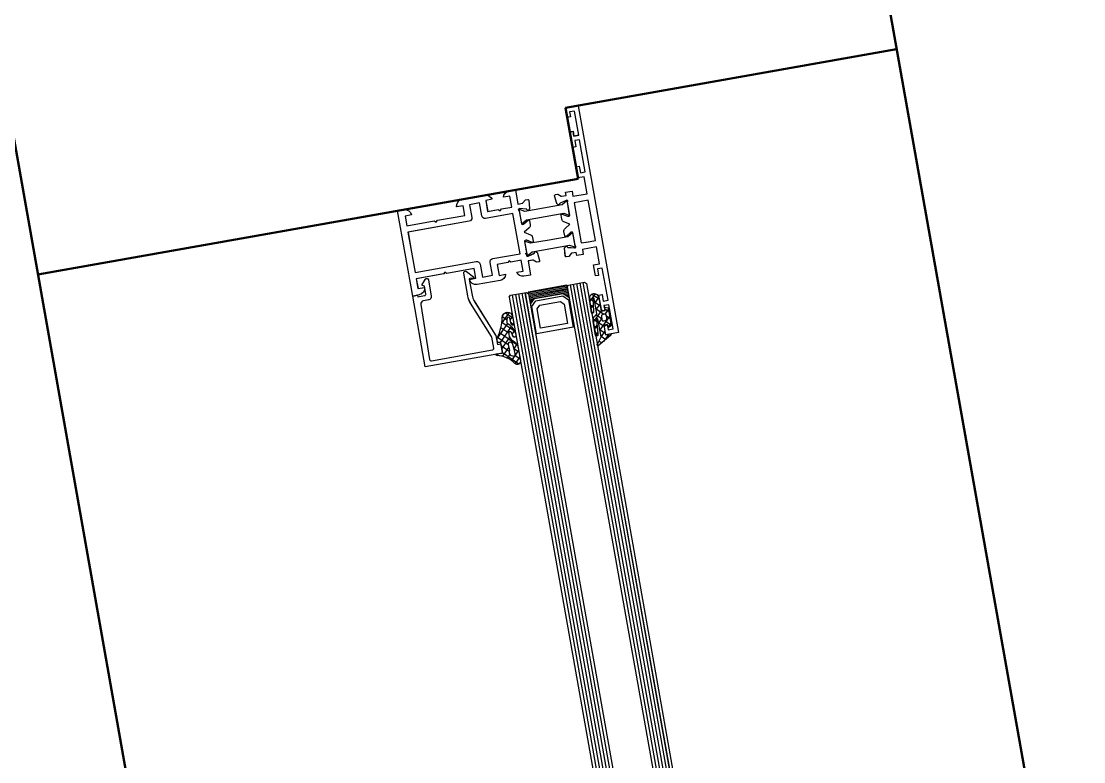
# Model space of a CAD drawing. Header units: millimetres. Extents: x 26282 to 30760, y 1404 to 4574.
# Drawn here: x 30290.2 to 30322.7, y 3873.24 to 3895.9 of the extents above; entities that cross this region are included whole.
import ezdxf

# ---------------------------------------------------------------- set-up
doc = ezdxf.new("R2010")
doc.units = ezdxf.units.MM
doc.header["$LTSCALE"] = 0.25
doc.layers.add('AB-DUV', color=4, linetype='Continuous', lineweight=50)

# ---------------------------------------------------------------- blocks, each defined once
blk = doc.blocks.new('CHD60E27', base_point=(-138.6, 7.85))
at = {"color": 1, "linetype": 'Continuous'}
for p, q in [((-80.6, 56.35), (-78.6, 56.35)), ((-115.729976, 50.516652), (-114.729976, 49.516652)), ((-115.729976, 50.516652), (-114.729976, 49.516652)), ((-78.6, 29.85), (-80.6, 29.85)), ((-137.2, 16.75), (-135.7, 16.75)), ((-135.7, 16.75), (-135.7, 15.25))]:
    blk.add_line(p, q, dxfattribs=at)
at = {"color": 40, "linetype": 'Continuous'}
for points in [[(-138.6, 7.85), (-138.6, 78.35), (-134.7, 78.35), (-134.7, 75.95, -0.414213), (-135.199999, 75.45), (-135.7, 75.45), (-135.7, 76.95), (-137.2, 76.95), (-137.2, 69.45), (-135.7, 69.45), (-135.7, 70.95), (-135.2, 70.95, -0.414213), (-134.699999, 70.45), (-134.7, 66.05), (-135.7, 66.05), (-135.7, 68.05), (-137.2, 68.05), (-137.2, 58.05), (-135.7, 58.05), (-135.7, 60.05), (-134.7, 60.05), (-134.7, 56.65), (-136.6, 56.65), (-136.6, 51.35), (-134.4, 51.35), (-132.2, 51.35), (-132.2, 52.95), (-130.2, 52.95), (-130.2, 51.95), (-128.790992, 51.95, 0.176327), (-128.630295, 52.008489), (-127.7, 52.789099), (-127, 52.789099, -0.43976), (-126.701142, 52.462953), (-126.911671, 50.056591, -0.176327), (-126.983943, 49.901604), (-127.323223, 49.562323, -0.577351), (-127.741481, 49.674394), (-127.772347, 49.789587, 0.267949), (-127.949124, 49.966363), (-129.9, 50.489099), (-130.1, 50.489099, 0.842899), (-130.2, 49.906257), (-130.2, 45.839099, 0.414213), (-129.949998, 45.589099), (-129.628806, 45.589099, 0.137838), (-129.498553, 45.625711), (-127.980252, 46.552487, -0.585341), (-127.6, 46.339099), (-127.6, 45.002615, -0.261351), (-128.07899, 44.149065), (-129.797634, 43.1), (-128.07899, 42.050935, -0.261351), (-127.6, 41.197385), (-127.6, 39.8609, -0.585341), (-127.980252, 39.647512), (-129.498554, 40.574288, 0.137838), (-129.628807, 40.6109), (-129.95, 40.6109, 0.414213), (-130.199999, 40.360899), (-130.2, 36.293743, 0.842899), (-130.1, 35.710901), (-129.9, 35.7109), (-127.949123, 36.233636, 0.267949), (-127.772347, 36.410413), (-127.741481, 36.525605, -0.577351), (-127.323223, 36.637676), (-126.983943, 36.298396, -0.176327), (-126.911671, 36.143409), (-126.701141, 33.737047, -0.43976), (-127, 33.4109), (-127.7, 33.4109), (-128.630295, 34.191511, 0.176327), (-128.790992, 34.25), (-130.2, 34.25), (-130.2, 33.25), (-132.2, 33.25), (-132.2, 34.85), (-136.6, 34.85), (-136.6, 29.55), (-134.7, 29.55), (-134.7, 26.15), (-135.7, 26.15), (-135.7, 28.15), (-137.2, 28.15), (-137.2, 18.15), (-135.7, 18.15), (-135.7, 20.15), (-134.7, 20.15), (-134.7, 15.75, -0.414213), (-135.199999, 15.25), (-135.7, 15.25), (-135.7, 16.75), (-137.2, 16.75), (-137.2, 9.25), (-135.7, 9.25), (-135.7, 10.75), (-135.2, 10.75, -0.414213), (-134.699999, 10.25), (-134.7, 7.85), (-138.6, 7.85)], [(-78.6, 56.35), (-78.6, 29.85), (-79.6, 29.85), (-80.6, 29.85, -0.414213), (-82.599999, 31.85), (-80.6, 31.85), (-80.6, 34.85), (-89.1, 34.85), (-89.6, 35.35), (-90.1, 34.85), (-98.6, 34.85), (-98.6, 31.85), (-96.6, 31.85, -0.414213), (-98.599999, 29.85), (-105.740408, 29.85, -0.356298), (-107.699999, 31.450001), (-105.7, 31.45), (-105.7, 34.85), (-109, 34.85), (-109.5, 35.35), (-110, 34.85), (-113.2, 34.85), (-113.2, 31.45), (-111.2, 31.45, -0.356298), (-113.159592, 29.85), (-115.2, 29.85), (-115.2, 34.25), (-116.609007, 34.25, 0.176327), (-116.769704, 34.191511), (-117.7, 33.4109), (-118.4, 33.4109, -0.43976), (-118.698859, 33.737047), (-118.488329, 36.143409, -0.176327), (-118.416057, 36.298397), (-118.076776, 36.637677, -0.577351), (-117.658519, 36.525604), (-117.627652, 36.410413, 0.267949), (-117.450876, 36.233636), (-115.5, 35.7109), (-115.3, 35.7109, 0.842899), (-115.2, 36.293744), (-115.2, 40.3609, 0.414213), (-115.45, 40.6109), (-115.771193, 40.6109, 0.137838), (-115.901446, 40.574288), (-117.419747, 39.647512, -0.585341), (-117.799999, 39.8609), (-117.8, 41.197384, -0.261351), (-117.32101, 42.050935), (-115.602366, 43.1), (-117.321009, 44.149064, -0.261351), (-117.8, 45.002615), (-117.8, 46.339099, -0.585341), (-117.419747, 46.552488), (-115.901445, 45.625712, 0.137838), (-115.771193, 45.5891), (-115.45, 45.589099, 0.414213), (-115.199999, 45.8391), (-115.2, 49.906257, 0.842899), (-115.3, 50.489099), (-115.5, 50.489099), (-117.450876, 49.966364, 0.267949), (-117.627653, 49.789587), (-117.658518, 49.674395, -0.577351), (-118.076776, 49.562322), (-118.416057, 49.901603, -0.176327), (-118.488329, 50.056591), (-118.698858, 52.462953, -0.43976), (-118.4, 52.789099), (-117.7, 52.789099), (-116.769704, 52.008489, 0.176327), (-116.609007, 51.95), (-115.2, 51.95), (-115.2, 56.35), (-113.159591, 56.35, -0.356297), (-111.199999, 54.75), (-113.2, 54.75), (-113.2, 51.35), (-110, 51.35), (-109.5, 50.85), (-109, 51.35), (-105.7, 51.35), (-105.7, 54.75), (-107.7, 54.75, -0.356297), (-105.740408, 56.35), (-98.6, 56.35, -0.414213), (-96.599999, 54.350001), (-98.6, 54.35), (-98.6, 51.35), (-90.1, 51.35), (-89.6, 50.85), (-89.1, 51.35), (-80.6, 51.35), (-80.6, 54.35), (-82.6, 54.35, -0.414213), (-80.6, 56.35), (-78.6, 56.35)], [(-80.6, 43.1), (-80.6, 49.35), (-99.6, 49.35, -0.414213), (-100.6, 50.35), (-100.6, 54.35), (-103.7, 54.35), (-103.7, 50.35, -0.414213), (-104.699999, 49.350001), (-113.2, 49.35), (-113.2, 36.85), (-104.7, 36.85, -0.414213), (-103.699999, 35.850001), (-103.7, 31.85), (-100.6, 31.85), (-100.6, 35.85, -0.414213), (-99.6, 36.85), (-80.6, 36.85), (-80.6, 43.1)]]:
    blk.add_lwpolyline(points, format="xyb", close=True, dxfattribs=at)
blk.add_lwpolyline([(-134.4, 49.35), (-136.6, 49.35), (-136.6, 36.85), (-132.2, 36.85), (-132.2, 49.35), (-134.4, 49.35)], close=True, dxfattribs=at)
at = {"color": 4, "linetype": 'Continuous'}
for points in [[(-130.210348, 45.762166), (-128.497348, 46.762166), (-122.710348, 46.762166), (-116.923348, 46.762166), (-115.210348, 45.762166), (-115.210348, 50.362166), (-116.910348, 49.362166), (-122.710348, 49.362166), (-128.510348, 49.362166), (-130.210348, 50.362166), (-130.210348, 45.762166)], [(-128.497348, 39.437833), (-130.210348, 40.437833), (-130.210348, 35.837833), (-128.510348, 36.837833), (-122.710348, 36.837833), (-116.910348, 36.837833), (-115.210348, 35.837833), (-115.210348, 40.437833), (-116.923348, 39.437833), (-122.710348, 39.437833), (-128.497348, 39.437833)]]:
    blk.add_lwpolyline(points, close=True, dxfattribs=at)
blk = doc.blocks.new('CHD10-3111', base_point=(3855.389827, -8975.811796))
at = {"color": 40, "linetype": 'Continuous'}
blk.add_lwpolyline([(3855.389827, -8949.111796), (3879.389827, -8949.111796), (3879.389827, -8971.111796), (3877.889827, -8971.111796), (3877.889827, -8970.611796), (3875.789827, -8970.611796, 0.414276), (3875.289827, -8971.111902), (3875.289827, -8973.411796), (3875.891113, -8973.764938, -0.44986), (3875.948899, -8974.058621), (3874.687602, -8975.51474, -0.717959), (3873.789827, -8975.211796), (3873.789827, -8970.111796, -0.414242), (3874.789923, -8969.111796), (3876.40713, -8969.111796, 0.409111), (3877.406977, -8968.129248), (3877.703866, -8951.120522, 0.419335), (3877.203942, -8950.611796), (3858.289827, -8950.611796, 0.414214), (3857.789827, -8951.111796), (3857.789827, -8954.510299, 0.096347), (3857.826278, -8954.697709), (3862.331086, -8965.847499, -0.096289), (3862.789827, -8968.20752), (3862.789827, -8975.311796, -0.679855), (3861.925103, -8975.653814), (3860.044019, -8973.648631, -0.65679), (3860.189935, -8973.311796), (3861.289827, -8973.311796, 0.414214), (3861.489827, -8973.111796), (3861.489827, -8968.20752, 0.096295), (3861.125704, -8966.334383), (3856.526235, -8954.950297, -0.096289), (3856.489827, -8954.762994), (3856.489827, -8952.011796), (3855.389827, -8952.011796), (3855.389827, -8949.111796)], format="xyb", close=True, dxfattribs=at)
blk = doc.blocks.new('CHDMN-201', base_point=(29.944199, -19.992072))
at = {"color": 1, "linetype": 'Continuous'}
for p, q in [((24.944196, -17.917709), (26.712382, -16.149524)), ((25.670623, -15.827906), (29.959082, -20.116364)), ((24.944196, -17.222799), (26.363237, -18.64184)), ((24.944197, -19.344121), (26.23548, -20.635403)), ((24.944198, -20.039028), (27.683935, -17.299291)), ((27.730494, -21.495372), (30.203718, -19.022148)), ((27.817864, -19.286682), (28.843558, -18.260988)), ((31.416762, -19.452725), (31.950423, -19.986385)), ((25.079548, -21.600792), (25.475995, -21.997239)), ((25.189997, -21.91455), (25.940862, -21.163684)), ((25.475995, -21.997239), (29.768513, -26.289757)), ((25.940862, -21.163684), (26.275067, -20.829479)), ((26.075074, -23.150793), (26.624114, -22.601753)), ((26.23548, -20.635403), (26.260255, -20.660179)), ((26.954462, -24.392725), (29.944199, -21.402988)), ((27.79138, -22.191304), (30.58826, -24.988183)), ((27.826231, -20.104834), (29.944199, -22.222802)), ((31.257696, -20.089491), (31.80016, -19.547027)), ((25.178841, -25.942725), (28.496854, -29.260739)), ((25.232281, -26.114906), (26.046166, -25.301021)), ((25.477814, -24.120378), (25.941592, -24.584156)), ((25.916779, -27.551729), (30.108752, -23.359755)), ((26.882093, -28.707735), (30.556963, -25.032865)), ((26.991686, -25.63425), (29.066899, -27.709463)), ((24.944199, -28.524309), (25.530435, -27.938072)), ((25.094432, -27.979636), (25.776541, -28.661746)), ((25.810575, -31.900573), (28.517647, -29.193501)), ((24.944199, -29.950724), (27.004506, -32.011031)), ((24.952122, -30.637706), (25.869183, -29.720645)), ((26.861353, -29.746558), (28.07121, -30.956415))]:
    blk.add_line(p, q, dxfattribs=at)
for points in [[(26.390301, -23.393758, -0.11997), (25.342637, -22.236365, -0.11997), (24.944199, -20.726926), (24.944195, -16.789779, -0.730107), (26.758647, -16.209518, 0.185935), (31.810746, -19.549362, -0.858634), (31.670288, -20.125588), (30.144199, -19.992072, 0.414214), (29.944199, -20.192072), (29.944199, -23.09206, 0.414226), (30.244199, -23.392072), (30.544174, -23.392072, -0.414238), (30.844199, -23.692072), (30.844199, -24.310458, -0.167691), (30.631375, -24.927186, 0.106409), (28.114271, -30.786691, -0.907546), (24.944199, -30.478675), (24.944199, -28.292072, -1), (25.744199, -28.292072), (25.908447, -30.169443, 0.790151), (26.678457, -30.282816, 0.061795), (27.025941, -28.955975, 0.24686), (26.961879, -28.781202, -0.192553), (24.944199, -24.656358, -1), (25.941426, -24.581945, 0.061004), (26.187228, -25.817745, 0.744986), (26.953471, -25.796309, 0.211789), (26.613432, -23.622255, 0.100818), (26.390301, -23.393758)], [(26.255022, -20.600362), (26.380094, -22.029945, 0.17342), (26.661249, -22.641873, 0.008526), (26.786952, -22.766133, 0.691738), (27.799141, -22.280005), (27.680588, -20.924941, -0.129672), (27.819183, -20.120619, 0.375997), (27.441422, -18.85823), (27.046771, -18.610379, 0.619603), (26.12995, -19.17078), (26.255022, -20.600362)]]:
    blk.add_lwpolyline(points, format="xyb", close=True, dxfattribs=at)
blk = doc.blocks.new('*U93')
at = {"color": 4, "linetype": 'Continuous'}
for p, q in [((967.994385, 76), (967.994385, 75.99)), ((968.394385, 76), (968.394385, 75.6)), ((968.794385, 76), (968.794385, 75.2)), ((969.194385, 76), (969.194385, 74.8)), ((969.594385, 76), (969.594385, 64)), ((969.994385, 76), (969.994385, 64)), ((970.394385, 76), (970.394385, 64)), ((970.794385, 76), (970.794385, 64)), ((971.194385, 76), (971.194385, 64)), ((971.594385, 76), (971.594385, 64)), ((969.194385, 65.2), (969.194385, 64)), ((967.994385, 64.01), (967.994385, 64)), ((968.394385, 64.4), (968.394385, 64)), ((968.794385, 64.8), (968.794385, 64))]:
    blk.add_line(p, q, dxfattribs=at)
blk = doc.blocks.new('CHD40D02')
at = {"color": 1, "linetype": 'Continuous'}
for p, q in [((-1.122662, 0.665503), (-0.457159, 0)), ((-1.012226, 0), (0.801576, 1.813802)), ((0, -1.109094), (1.4, 0.290906)), ((0.205857, 1.458304), (1.4, 0.264161)), ((1.534377, 2.251105), (2.247288, 1.538194)), ((-2.117144, -5.347558), (1.4, -1.830414)), ((-2.117144, -3.226238), (-1.117144, -2.226238)), ((-2.117144, -2.582656), (-0.421916, -4.277884)), ((0, -0.457159), (1.4, -1.857159)), ((0, -2.578479), (1.4, -3.978479)), ((2.000247, -3.351488), (2.91136, -2.440375)), ((2.050967, -2.508126), (2.906913, -3.364072)), ((2.135987, -1.094428), (2.921622, -0.308793)), ((2.222769, -0.558608), (2.917076, -1.252915)), ((-2.117144, -4.703976), (-1.237492, -5.583628)), ((-2.117144, -7.468879), (-0.899257, -6.250992)), ((-0.543237, -6.277883), (1.4, -8.22112)), ((0, -7.473055), (2.106571, -5.366485)), ((0.262508, -5.089227), (1.4, -3.951735)), ((0.262508, -4.962308), (1.066416, -5.766216)), ((1.066416, -5.766216), (1.7501, -6.4499)), ((1.930627, -4.509107), (2.59883, -5.177309)), ((2.106571, -5.366485), (2.901098, -4.571957)), ((2.59883, -5.177309), (2.73038, -5.30886)), ((-2.117144, -6.825296), (-1.117144, -7.825296)), ((0, -9.594375), (1.4, -8.194375)), ((0, -8.942441), (1.4, -10.34244)), ((2.065011, -9.650685), (2.925923, -8.789773)), ((2.137826, -8.958946), (2.903131, -9.724251)), ((2.53001, -7.22981), (2.953639, -7.653438)), ((0.000001, -11.063761), (1.86654, -12.930301)), ((0.005596, -11.710099), (1.4, -10.315696)), ((0.929001, -12.908016), (2.87289, -10.964126)), ((1.935795, -10.878236), (2.844412, -11.786853))]:
    blk.add_line(p, q, dxfattribs=at)
at = {"color": 7, "linetype": 'Continuous'}
blk.add_line((2.921685, -0.29561), (2.817805, -0.199647), dxfattribs=at)
at = {"color": 1, "linetype": 'Continuous'}
for points in [[(2.921685, -0.29561), (2.9, -4.8), (2.8, -5.1), (2.7, -5.4), (2.6, -5.7), (2.4, -6), (2.3, -6.2), (2, -6.3), (1.8, -6.4), (1.6, -6.6), (1.5, -6.7), (1.4, -6.9), (1.4, -11.5), (1.4, -11.7), (1.6, -11.8), (1.65982, -11.8), (1.85982, -11.6), (2.25982, -7.8), (2.35982, -7.4), (2.55982, -7.2), (2.85982, -7.2), (2.95982, -7.4), (2.85982, -11.5, -1.047986), (0.000001, -11.499982), (0, -7.412301), (-1.117144, -7.412301), (-1.117144, -8.412301), (-2.117144, -7.977518), (-2.117144, -2.406848), (-1.117144, -2.015544), (-1.117144, -3.015544), (0, -3.015544), (0, 0), (-1.5, 0), (-1.6, 0.1), (-1.6, 0.3), (-1.4, 0.5), (2.700478, 2.946982), (2.800478, 2.946982), (2.900478, 2.746982), (2.900478, 2.446982), (2.700478, 2.146982), (1.4, 0.4), (1.4, -5.2), (1.5, -5.3), (1.7, -5.2), (1.907825, -4.888262), (2.146067, -0.926812), (2.230152, -0.523166), (2.318197, -0.219443), (2.614003, -0.107644), (2.817805, -0.199647), (2.921685, -0.29561)], [(0.116062, -6.131436, 0.198912), (0.262508, -5.777883), (0.262508, -4.777884, 0.414213), (-0.237492, -4.277884), (-0.737492, -4.277884, 0.414213), (-1.237492, -4.777883), (-1.237492, -5.777884, 0.414213), (-0.737492, -6.277883), (-0.237491, -6.277883, 0.198912), (0.116062, -6.131436)]]:
    blk.add_lwpolyline(points, format="xyb", close=True, dxfattribs=at)
blk = doc.blocks.new('A$C1CD448AB')
at = {"color": 4, "linetype": 'Continuous'}
for p, q in [((804.85, 82.92), (495.6, 82.92)), ((804.85, 81.92), (495.6, 81.92)), ((836.35, 82.92), (804.85, 82.92)), ((836.85, 81.92), (804.85, 81.92)), ((836.35, 82.92), (836.85, 82.42)), ((836.85, 82.42), (836.85, 77.42)), ((804.85, 80.92), (495.6, 80.92)), ((804.85, 79.92), (495.6, 79.92)), ((804.85, 78.92), (495.6, 78.92)), ((836.85, 80.92), (804.85, 80.92)), ((836.85, 79.92), (804.85, 79.92)), ((836.85, 78.92), (804.85, 78.92)), ((804.85, 77.92), (495.6, 77.92)), ((804.85, 76.92), (495.6, 76.92)), ((836.85, 77.92), (804.85, 77.92)), ((836.35, 76.92), (804.85, 76.92)), ((823.85, 65.22), (823.85, 76.62)), ((823.85, 76.62), (832.35, 76.62)), ((825.35, 66.72), (825.35, 75.12)), ((825.35, 75.12), (831.35, 75.12)), ((831.35, 75.12), (832.35, 74.12)), ((832.35, 76.62), (833.85, 75.12)), ((833.85, 75.12), (833.85, 66.72)), ((836.85, 77.42), (836.35, 76.92)), ((832.35, 74.12), (832.35, 67.72)), ((832.35, 65.22), (823.85, 65.22)), ((831.35, 66.72), (825.35, 66.72)), ((832.35, 67.72), (831.35, 66.72)), ((833.85, 66.72), (832.35, 65.22)), ((804.85, 64.92), (495.6, 64.92)), ((804.85, 63.92), (495.6, 63.92)), ((804.85, 62.92), (495.6, 62.92)), ((804.85, 61.92), (495.6, 61.92)), ((836.35, 64.92), (804.85, 64.92)), ((836.85, 63.92), (804.85, 63.92)), ((836.85, 62.92), (804.85, 62.92)), ((836.85, 61.92), (804.85, 61.92)), ((836.35, 64.92), (836.85, 64.42)), ((836.85, 64.42), (836.85, 59.42)), ((804.85, 60.92), (495.6, 60.92)), ((804.85, 59.92), (495.6, 59.92)), ((804.85, 58.92), (495.6, 58.92)), ((836.85, 60.92), (804.85, 60.92)), ((836.85, 59.92), (804.85, 59.92)), ((836.35, 58.92), (804.85, 58.92)), ((836.85, 59.42), (836.35, 58.92))]:
    blk.add_line(p, q, dxfattribs=at)
blk.add_lwpolyline([(836.85, 76.92), (833.1, 76.92), (834.6, 75.42), (834.6, 66.42), (833.1, 64.92), (836.85, 64.92), (836.85, 76.92)], close=True, dxfattribs=at)
at = {"color": 7, "yscale": -1, "rotation": 270}
for name, p, xscale in [('CHD60E27', (890.35, 51.92), -1), ('CHD10-3111', (846.55, 87.92), -1), ('CHDMN-201', (819.85, 87.92), -1), ('CHD40D02', (819.85, 55.92), -1.034312)]:
    blk.add_blockref(name, p, dxfattribs=dict(at, xscale=xscale))
at = {"color": 4}
blk.add_blockref('*U93', (-134.89, 0.92), dxfattribs=at)
blk = doc.blocks.new('A$C187D15ED')
at = {"layer": 'AB-DUV'}
for p, q in [((10779.534, 3504.241), (10728.64, 3790.916)), ((10751.502, 3507.266), (10701.867, 3786.846)), ((10736.428, 3688.217), (10746.553, 3690.014)), ((10736.813, 3686.051), (10736.428, 3688.217)), ((10720.283, 3683.116), (10736.813, 3686.051))]:
    blk.add_line(p, q, dxfattribs=at)
at = {"layer": 'Defpoints', "ltscale": 0.2, "xscale": 0.1000000000000001, "yscale": 0.1000000000000001, "zscale": 0.1000000000000001, "rotation": 100.0669337325965}
blk.add_blockref('A$C1CD448AB', (10757.488, 3601.528), dxfattribs=at)

msp = doc.modelspace()

# ---------------------------------------------------------------- block references
at = {"layer": 'AB-DUV', "ltscale": 100}
msp.add_blockref('A$C187D15ED', (19570.424, 205.028, 5.126), dxfattribs=at)

# ---------------------------------------------------------------- next in the draw order: linework, layer by layer
at = {"layer": 'Defpoints', "color": 1, "linetype": 'Continuous'}
for p, q in [((30307.106, 3892.386, 5.126), (30307.08, 3892.533, 5.126)), ((30307.254, 3892.412, 5.126), (30307.106, 3892.386, 5.126)), ((30301.713, 3890.098, 5.126), (30301.91, 3890.133, 5.126)), ((30305.73, 3888.712, 5.126), (30305.614, 3888.793, 5.126)), ((30305.73, 3888.712, 5.126), (30305.614, 3888.793, 5.126)), ((30302.373, 3887.524, 5.126), (30302.176, 3887.489, 5.126)), ((30307.687, 3887.337, 5.126), (30307.579, 3887.41, 5.126)), ((30307.644, 3886.976, 5.126), (30307.582, 3887.382, 5.126)), ((30307.754, 3887.556, 5.126), (30307.59, 3887.329, 5.126)), ((30307.881, 3887.391, 5.126), (30307.659, 3887.541, 5.126)), ((30307.699, 3887.433, 5.126), (30307.683, 3887.41, 5.126)), ((30307.683, 3887.41, 5.126), (30307.708, 3887.029, 5.126)), ((30307.705, 3887.434, 5.126), (30307.699, 3887.433, 5.126)), ((30307.728, 3887.428, 5.126), (30307.705, 3887.434, 5.126)), ((30307.731, 3887.408, 5.126), (30307.728, 3887.428, 5.126)), ((30307.812, 3886.955, 5.126), (30307.731, 3887.408, 5.126)), ((30307.869, 3887.454, 5.126), (30307.752, 3887.292, 5.126)), ((30307.874, 3887.434, 5.126), (30307.945, 3887.031, 5.126)), ((30305.123, 3886.987, 5.126), (30304.904, 3886.673, 5.126)), ((30305.242, 3886.81, 5.126), (30305.003, 3886.977, 5.126)), ((30307.7, 3887.145, 5.126), (30307.609, 3887.206, 5.126)), ((30307.696, 3887.214, 5.126), (30307.623, 3887.114, 5.126)), ((30307.691, 3886.967, 5.126), (30307.64, 3887.002, 5.126)), ((30307.658, 3886.959, 5.126), (30307.644, 3886.976, 5.126)), ((30307.705, 3886.987, 5.126), (30307.688, 3886.964, 5.126)), ((30307.708, 3887.029, 5.126), (30307.705, 3886.987, 5.126)), ((30307.918, 3887.182, 5.126), (30307.751, 3887.294, 5.126)), ((30307.944, 3887.037, 5.126), (30307.766, 3886.792, 5.126)), ((30308.02, 3886.929, 5.126), (30307.788, 3887.086, 5.126)), ((30307.907, 3887.246, 5.126), (30307.789, 3887.083, 5.126)), ((30307.945, 3887.031, 5.126), (30308.059, 3887.051, 5.126)), ((30308.059, 3887.051, 5.126), (30308.041, 3887.15, 5.126)), ((30308.041, 3887.15, 5.126), (30308.151, 3887.125, 5.126)), ((30308.171, 3887.012, 5.126), (30308.052, 3887.092, 5.126)), ((30308.16, 3887.075, 5.126), (30308.057, 3886.933, 5.126)), ((30308.151, 3887.125, 5.126), (30308.248, 3886.577, 5.126)), ((30305.073, 3886.654, 5.126), (30304.776, 3886.228, 5.126)), ((30305.289, 3886.411, 5.126), (30304.904, 3886.68, 5.126)), ((30305.057, 3886.756, 5.126), (30304.917, 3886.854, 5.126)), ((30305.229, 3886.877, 5.126), (30305.155, 3886.771, 5.126)), ((30305.262, 3886.613, 5.126), (30305.183, 3886.668, 5.126)), ((30305.267, 3886.67, 5.126), (30305.22, 3886.602, 5.126)), ((30307.688, 3886.964, 5.126), (30307.658, 3886.959, 5.126)), ((30307.695, 3886.722, 5.126), (30307.7, 3886.753, 5.126)), ((30307.772, 3886.278, 5.126), (30307.695, 3886.722, 5.126)), ((30307.766, 3886.792, 5.126), (30307.699, 3886.699, 5.126)), ((30307.7, 3886.753, 5.126), (30307.705, 3886.784, 5.126)), ((30307.72, 3886.764, 5.126), (30307.704, 3886.775, 5.126)), ((30307.705, 3886.784, 5.126), (30307.71, 3886.816, 5.126)), ((30307.71, 3886.816, 5.126), (30307.725, 3886.849, 5.126)), ((30307.799, 3886.71, 5.126), (30307.72, 3886.764, 5.126)), ((30307.725, 3886.849, 5.126), (30307.732, 3886.87, 5.126)), ((30307.732, 3886.87, 5.126), (30307.761, 3886.886, 5.126)), ((30307.761, 3886.886, 5.126), (30307.78, 3886.899, 5.126)), ((30307.78, 3886.899, 5.126), (30307.796, 3886.922, 5.126)), ((30307.865, 3886.85, 5.126), (30307.784, 3886.905, 5.126)), ((30307.811, 3886.783, 5.126), (30307.795, 3886.748, 5.126)), ((30307.795, 3886.748, 5.126), (30307.84, 3886.354, 5.126)), ((30307.796, 3886.922, 5.126), (30307.805, 3886.934, 5.126)), ((30307.805, 3886.934, 5.126), (30307.812, 3886.955, 5.126)), ((30307.829, 3886.796, 5.126), (30307.811, 3886.783, 5.126)), ((30307.841, 3886.788, 5.126), (30307.829, 3886.796, 5.126)), ((30307.939, 3886.237, 5.126), (30307.841, 3886.788, 5.126)), ((30307.959, 3886.798, 5.126), (30307.863, 3886.665, 5.126)), ((30308.03, 3886.555, 5.126), (30307.863, 3886.668, 5.126)), ((30307.961, 3886.785, 5.126), (30307.865, 3886.85, 5.126)), ((30308.197, 3886.866, 5.126), (30307.9, 3886.456, 5.126)), ((30307.947, 3886.866, 5.126), (30307.964, 3886.767, 5.126)), ((30308.04, 3886.933, 5.126), (30307.989, 3886.924, 5.126)), ((30308.024, 3886.727, 5.126), (30308.075, 3886.736, 5.126)), ((30308.245, 3886.594, 5.126), (30308.043, 3886.73, 5.126)), ((30308.117, 3886.794, 5.126), (30308.1, 3886.893, 5.126)), ((30308.208, 3886.803, 5.126), (30308.103, 3886.874, 5.126)), ((30308.234, 3886.657, 5.126), (30308.15, 3886.541, 5.126)), ((30305.329, 3886.018, 5.126), (30304.831, 3886.365, 5.126)), ((30305.188, 3886.557, 5.126), (30304.849, 3886.071, 5.126)), ((30305.116, 3886.349, 5.126), (30304.875, 3886.517, 5.126)), ((30305.281, 3886.427, 5.126), (30305.215, 3886.333, 5.126)), ((30307.822, 3886.511, 5.126), (30307.72, 3886.58, 5.126)), ((30307.812, 3886.595, 5.126), (30307.736, 3886.489, 5.126)), ((30307.839, 3886.316, 5.126), (30307.756, 3886.372, 5.126)), ((30307.838, 3886.371, 5.126), (30307.772, 3886.279, 5.126)), ((30307.84, 3886.354, 5.126), (30307.838, 3886.313, 5.126)), ((30308.067, 3886.346, 5.126), (30307.9, 3886.459, 5.126)), ((30308.055, 3886.411, 5.126), (30307.937, 3886.247, 5.126)), ((30308.136, 3886.618, 5.126), (30308.022, 3886.598, 5.126)), ((30308.022, 3886.598, 5.126), (30308.075, 3886.301, 5.126)), ((30308.075, 3886.301, 5.126), (30308.227, 3886.328, 5.126)), ((30308.153, 3886.52, 5.126), (30308.136, 3886.618, 5.126)), ((30308.248, 3886.577, 5.126), (30308.153, 3886.52, 5.126)), ((30308.227, 3886.328, 5.126), (30308.239, 3886.32, 5.126)), ((30305.097, 3885.996, 5.126), (30304.773, 3886.223, 5.126)), ((30305.141, 3886.228, 5.126), (30304.899, 3885.881, 5.126)), ((30305.25, 3886.121, 5.126), (30305.205, 3886.057, 5.126)), ((30305.292, 3886.227, 5.126), (30305.238, 3886.264, 5.126)), ((30305.358, 3886.014, 5.126), (30305.298, 3885.927, 5.126)), ((30305.375, 3885.985, 5.126), (30305.329, 3886.018, 5.126)), ((30307.784, 3886.27, 5.126), (30307.772, 3886.278, 5.126)), ((30307.807, 3886.265, 5.126), (30307.784, 3886.27, 5.126)), ((30307.835, 3886.281, 5.126), (30307.807, 3886.265, 5.126)), ((30307.822, 3886.008, 5.126), (30307.837, 3886.041, 5.126)), ((30307.827, 3885.978, 5.126), (30307.822, 3886.008, 5.126)), ((30307.838, 3886.313, 5.126), (30307.835, 3886.281, 5.126)), ((30307.837, 3886.041, 5.126), (30307.939, 3886.237, 5.126)), ((30308.226, 3886.277, 5.126), (30307.851, 3885.962, 5.126)), ((30307.958, 3886.052, 5.126), (30307.873, 3886.109, 5.126)), ((30308.079, 3886.154, 5.126), (30307.937, 3886.25, 5.126)), ((30308.178, 3886.32, 5.126), (30308.025, 3886.108, 5.126)), ((30308.201, 3886.256, 5.126), (30308.121, 3886.31, 5.126)), ((30308.243, 3886.301, 5.126), (30308.226, 3886.277, 5.126)), ((30308.239, 3886.32, 5.126), (30308.243, 3886.301, 5.126)), ((30304.788, 3885.663, 5.126), (30304.727, 3885.706, 5.126)), ((30304.793, 3885.729, 5.126), (30304.749, 3885.666, 5.126)), ((30305.131, 3885.79, 5.126), (30304.885, 3885.962, 5.126)), ((30305.116, 3885.929, 5.126), (30304.915, 3885.642, 5.126)), ((30305.418, 3885.407, 5.126), (30304.92, 3885.754, 5.126)), ((30305.146, 3885.71, 5.126), (30305.063, 3885.591, 5.126)), ((30305.415, 3885.834, 5.126), (30305.194, 3885.516, 5.126)), ((30305.298, 3885.927, 5.126), (30305.271, 3885.889, 5.126)), ((30305.278, 3885.87, 5.126), (30305.275, 3885.872, 5.126)), ((30305.428, 3885.766, 5.126), (30305.278, 3885.87, 5.126)), ((30307.841, 3885.961, 5.126), (30307.827, 3885.978, 5.126)), ((30307.851, 3885.962, 5.126), (30307.841, 3885.961, 5.126)), ((30305.465, 3885.557, 5.126), (30305.3, 3885.672, 5.126)), ((30305.453, 3885.625, 5.126), (30305.309, 3885.42, 5.126))]:
    msp.add_line(p, q, dxfattribs=at)
at = {"layer": 'Defpoints', "color": 4, "linetype": 'Continuous'}
for p, q in [((30305.712, 3887.593, 5.126), (30306.894, 3887.803, 5.126)), ((30305.719, 3887.554, 5.126), (30306.901, 3887.764, 5.126)), ((30305.726, 3887.515, 5.126), (30306.908, 3887.724, 5.126)), ((30305.733, 3887.475, 5.126), (30306.915, 3887.685, 5.126)), ((30305.74, 3887.436, 5.126), (30306.922, 3887.646, 5.126)), ((30306.9, 3887.769, 5.126), (30306.941, 3887.827, 5.126)), ((30306.9, 3887.769, 5.126), (30307.451, 3884.667, 5.126)), ((30306.941, 3887.827, 5.126), (30307.433, 3887.914, 5.126)), ((30306.99, 3887.835, 5.126), (30307.549, 3884.685, 5.126)), ((30307.088, 3887.853, 5.126), (30307.648, 3884.702, 5.126)), ((30307.187, 3887.87, 5.126), (30307.746, 3884.72, 5.126)), ((30307.285, 3887.888, 5.126), (30307.845, 3884.737, 5.126)), ((30307.384, 3887.905, 5.126), (30307.943, 3884.755, 5.126)), ((30307.433, 3887.914, 5.126), (30307.491, 3887.874, 5.126)), ((30307.491, 3887.874, 5.126), (30308.042, 3884.772, 5.126)), ((30305.128, 3887.454, 5.126), (30305.168, 3887.512, 5.126)), ((30305.128, 3887.454, 5.126), (30305.678, 3884.353, 5.126)), ((30305.168, 3887.512, 5.126), (30305.661, 3887.599, 5.126)), ((30305.218, 3887.521, 5.126), (30305.777, 3884.37, 5.126)), ((30305.316, 3887.538, 5.126), (30305.875, 3884.387, 5.126)), ((30305.414, 3887.556, 5.126), (30305.974, 3884.405, 5.126)), ((30305.513, 3887.573, 5.126), (30306.072, 3884.422, 5.126)), ((30305.611, 3887.591, 5.126), (30306.171, 3884.44, 5.126)), ((30305.661, 3887.599, 5.126), (30305.719, 3887.559, 5.126)), ((30305.719, 3887.559, 5.126), (30306.269, 3884.457, 5.126)), ((30305.747, 3887.396, 5.126), (30306.929, 3887.606, 5.126)), ((30305.754, 3887.357, 5.126), (30305.873, 3887.378, 5.126)), ((30305.761, 3887.318, 5.126), (30305.84, 3887.332, 5.126)), ((30305.818, 3887.17, 5.126), (30305.94, 3887.344, 5.126)), ((30305.94, 3887.344, 5.126), (30306.767, 3887.491, 5.126)), ((30306.064, 3887.214, 5.126), (30306.694, 3887.326, 5.126)), ((30306.694, 3887.326, 5.126), (30306.81, 3887.245, 5.126)), ((30306.767, 3887.491, 5.126), (30306.941, 3887.37, 5.126)), ((30306.818, 3887.546, 5.126), (30306.936, 3887.567, 5.126)), ((30306.864, 3887.513, 5.126), (30306.943, 3887.527, 5.126)), ((30306.911, 3887.481, 5.126), (30306.95, 3887.488, 5.126)), ((30306.941, 3887.37, 5.126), (30307.089, 3886.533, 5.126)), ((30306.956, 3887.448, 5.126), (30306.957, 3887.449, 5.126)), ((30305.768, 3887.278, 5.126), (30305.808, 3887.285, 5.126)), ((30305.775, 3887.239, 5.126), (30305.776, 3887.239, 5.126)), ((30305.967, 3886.333, 5.126), (30305.818, 3887.17, 5.126)), ((30305.983, 3887.098, 5.126), (30306.064, 3887.214, 5.126)), ((30306.088, 3886.507, 5.126), (30305.983, 3887.098, 5.126)), ((30306.81, 3887.245, 5.126), (30306.915, 3886.654, 5.126)), ((30306.915, 3886.654, 5.126), (30306.088, 3886.507, 5.126)), ((30307.089, 3886.533, 5.126), (30305.967, 3886.333, 5.126)), ((30307.648, 3884.702, 5.126), (30313.053, 3854.253, 5.126)), ((30307.746, 3884.72, 5.126), (30313.152, 3854.271, 5.126)), ((30307.845, 3884.737, 5.126), (30313.25, 3854.288, 5.126)), ((30307.943, 3884.755, 5.126), (30313.349, 3854.306, 5.126)), ((30308.042, 3884.772, 5.126), (30313.447, 3854.323, 5.126)), ((30305.875, 3884.387, 5.126), (30311.281, 3853.939, 5.126)), ((30305.974, 3884.405, 5.126), (30311.379, 3853.956, 5.126)), ((30306.072, 3884.422, 5.126), (30311.478, 3853.974, 5.126)), ((30306.171, 3884.44, 5.126), (30311.576, 3853.991, 5.126)), ((30306.269, 3884.457, 5.126), (30311.675, 3854.009, 5.126)), ((30307.451, 3884.667, 5.126), (30312.856, 3854.218, 5.126)), ((30307.549, 3884.685, 5.126), (30312.955, 3854.236, 5.126)), ((30305.678, 3884.353, 5.126), (30311.084, 3853.904, 5.126)), ((30305.777, 3884.37, 5.126), (30311.183, 3853.921, 5.126))]:
    msp.add_line(p, q, dxfattribs=at)
at = {"layer": 'Defpoints', "color": 7, "linetype": 'Continuous'}
msp.add_line((30307.772, 3886.278, 5.126), (30307.784, 3886.27, 5.126), dxfattribs=at)
at = {"layer": 'Defpoints', "color": 40, "linetype": 'Continuous', "elevation": 5.126}
for points in [[(30307.236, 3893.313), (30308.469, 3886.371), (30308.085, 3886.303), (30308.043, 3886.539, -0.414213), (30308.083, 3886.597), (30308.132, 3886.606), (30308.159, 3886.458), (30308.306, 3886.485), (30308.175, 3887.223), (30308.027, 3887.197), (30308.054, 3887.049), (30308.004, 3887.04, -0.414213), (30307.946, 3887.081), (30307.87, 3887.514), (30307.968, 3887.532), (30308.003, 3887.335), (30308.151, 3887.361), (30307.976, 3888.346), (30307.828, 3888.319), (30307.863, 3888.122), (30307.765, 3888.105), (30307.705, 3888.44), (30307.892, 3888.473), (30307.8, 3888.995), (30307.583, 3888.956), (30307.366, 3888.918), (30307.394, 3888.76), (30307.197, 3888.725), (30307.18, 3888.824), (30307.041, 3888.799, 0.176327), (30307.026, 3888.791), (30306.949, 3888.698), (30306.88, 3888.685, -0.43976), (30306.844, 3888.712), (30306.823, 3888.953, -0.176327), (30306.828, 3888.969), (30306.855, 3889.009, -0.577351), (30306.898, 3889.005), (30306.903, 3888.994, 0.267949), (30306.924, 3888.98), (30307.125, 3888.962), (30307.145, 3888.966, 0.842899), (30307.144, 3889.025), (30307.073, 3889.426, 0.414213), (30307.044, 3889.446), (30307.013, 3889.44, 0.137838), (30307, 3889.434), (30306.867, 3889.316, -0.585341), (30306.826, 3889.331), (30306.803, 3889.462, -0.261351), (30306.835, 3889.555), (30306.986, 3889.688), (30306.798, 3889.761, -0.261351), (30306.736, 3889.837), (30306.713, 3889.969, -0.585341), (30306.746, 3889.996), (30306.912, 3889.932, 0.137838), (30306.926, 3889.93), (30306.957, 3889.936, 0.414213), (30306.977, 3889.965), (30306.906, 3890.365, 0.842899), (30306.886, 3890.421), (30306.867, 3890.417), (30306.684, 3890.332, 0.267949), (30306.669, 3890.311), (30306.668, 3890.3, -0.577351), (30306.629, 3890.281), (30306.59, 3890.309, -0.176327), (30306.58, 3890.323), (30306.517, 3890.556, -0.43976), (30306.541, 3890.593), (30306.61, 3890.605), (30306.715, 3890.545, 0.176327), (30306.732, 3890.542), (30306.871, 3890.567), (30306.853, 3890.665), (30307.05, 3890.7), (30307.078, 3890.542), (30307.511, 3890.619), (30307.419, 3891.141), (30307.232, 3891.108), (30307.172, 3891.443), (30307.271, 3891.46), (30307.306, 3891.263), (30307.453, 3891.29), (30307.278, 3892.274), (30307.131, 3892.248), (30307.166, 3892.051), (30307.067, 3892.034), (30306.99, 3892.467, -0.414213), (30307.031, 3892.525), (30307.08, 3892.533), (30307.106, 3892.386), (30307.254, 3892.412), (30307.123, 3893.15), (30306.975, 3893.124), (30307.001, 3892.977), (30306.952, 3892.968, -0.414213), (30306.894, 3893.008), (30306.852, 3893.245), (30307.236, 3893.313)], [(30302.176, 3887.489), (30301.713, 3890.098), (30301.812, 3890.115), (30301.91, 3890.133, -0.414213), (30302.142, 3889.971), (30301.945, 3889.936), (30301.997, 3889.64), (30302.834, 3889.789), (30302.892, 3889.749), (30302.933, 3889.807), (30303.77, 3889.955), (30303.717, 3890.251), (30303.52, 3890.216, -0.414213), (30303.682, 3890.447), (30304.385, 3890.572, -0.356298), (30304.606, 3890.449), (30304.409, 3890.414), (30304.469, 3890.079), (30304.794, 3890.137), (30304.852, 3890.096), (30304.892, 3890.154), (30305.207, 3890.21), (30305.148, 3890.545), (30304.951, 3890.51, -0.356298), (30305.116, 3890.702), (30305.317, 3890.738), (30305.394, 3890.304), (30305.532, 3890.329, 0.176327), (30305.547, 3890.338), (30305.625, 3890.431), (30305.694, 3890.443, -0.43976), (30305.729, 3890.416), (30305.751, 3890.175, -0.176327), (30305.746, 3890.159), (30305.719, 3890.12, -0.577351), (30305.676, 3890.123), (30305.67, 3890.134, 0.267949), (30305.65, 3890.148), (30305.449, 3890.166), (30305.429, 3890.162, 0.842899), (30305.429, 3890.103), (30305.501, 3889.703, 0.414213), (30305.53, 3889.682), (30305.561, 3889.688, 0.137838), (30305.573, 3889.694), (30305.707, 3889.812, -0.585341), (30305.748, 3889.797), (30305.771, 3889.666, -0.261351), (30305.739, 3889.573), (30305.588, 3889.44), (30305.776, 3889.367, -0.261351), (30305.838, 3889.291), (30305.861, 3889.16, -0.585341), (30305.827, 3889.132), (30305.662, 3889.197, 0.137838), (30305.648, 3889.198), (30305.617, 3889.192, 0.414213), (30305.596, 3889.163), (30305.667, 3888.763, 0.842899), (30305.687, 3888.707), (30305.707, 3888.711), (30305.89, 3888.796, 0.267949), (30305.904, 3888.817), (30305.905, 3888.829, -0.577351), (30305.945, 3888.847), (30305.984, 3888.82, -0.176327), (30305.994, 3888.806), (30306.057, 3888.572, -0.43976), (30306.033, 3888.535), (30305.964, 3888.523), (30305.859, 3888.583, 0.176327), (30305.842, 3888.586), (30305.703, 3888.562), (30305.78, 3888.128), (30305.579, 3888.093, -0.356297), (30305.358, 3888.216), (30305.555, 3888.251), (30305.496, 3888.586), (30305.181, 3888.53), (30305.123, 3888.57), (30305.082, 3888.512), (30304.757, 3888.455), (30304.817, 3888.12), (30305.014, 3888.155, -0.356297), (30304.849, 3887.963), (30304.146, 3887.838, -0.414213), (30303.914, 3888), (30304.111, 3888.035), (30304.058, 3888.331), (30303.221, 3888.182), (30303.163, 3888.222), (30303.123, 3888.164), (30302.286, 3888.016), (30302.338, 3887.721), (30302.535, 3887.755, -0.414213), (30302.373, 3887.524), (30302.176, 3887.489)], [(30302.142, 3888.828), (30302.251, 3888.213), (30304.122, 3888.545, -0.414213), (30304.238, 3888.464), (30304.308, 3888.07), (30304.613, 3888.124), (30304.543, 3888.518, -0.414213), (30304.624, 3888.634), (30305.461, 3888.783), (30305.242, 3890.013), (30304.405, 3889.865, -0.414213), (30304.289, 3889.946), (30304.219, 3890.34), (30303.914, 3890.285), (30303.984, 3889.892, -0.414213), (30303.903, 3889.776), (30302.032, 3889.444), (30302.142, 3888.828)], [(30304.924, 3885.742), (30302.561, 3885.323), (30302.176, 3887.489), (30302.324, 3887.515), (30302.333, 3887.466), (30302.54, 3887.502, 0.414276), (30302.58, 3887.56), (30302.54, 3887.787), (30302.474, 3887.811, -0.44986), (30302.464, 3887.839), (30302.562, 3888.004, -0.717959), (30302.656, 3887.99), (30302.745, 3887.488, -0.414242), (30302.664, 3887.372), (30302.505, 3887.344, 0.409111), (30302.424, 3887.23), (30302.692, 3885.55, 0.419335), (30302.75, 3885.508), (30304.612, 3885.839, 0.414214), (30304.653, 3885.897), (30304.593, 3886.232, 0.096347), (30304.586, 3886.249), (30303.948, 3887.268, -0.096289), (30303.862, 3887.493), (30303.737, 3888.192, -0.679855), (30303.817, 3888.241), (30304.037, 3888.077, -0.65679), (30304.028, 3888.041), (30303.92, 3888.022, 0.414214), (30303.904, 3887.998), (30303.99, 3887.516, 0.096295), (30304.058, 3887.338), (30304.71, 3886.297, -0.096289), (30304.717, 3886.279), (30304.765, 3886.008), (30304.873, 3886.028), (30304.924, 3885.742)]]:
    msp.add_lwpolyline(points, format="xyb", close=True, dxfattribs=at)
at = {"layer": 'Defpoints', "color": 4, "linetype": 'Continuous', "elevation": 5.126}
for points in [[(30306.794, 3890.026), (30306.98, 3889.957), (30306.899, 3890.41), (30306.749, 3890.282), (30306.178, 3890.181), (30305.607, 3890.079), (30305.422, 3890.148), (30305.503, 3889.695), (30305.654, 3889.824), (30306.224, 3889.925), (30306.794, 3890.026)], [(30307.073, 3889.433), (30306.922, 3889.305), (30306.352, 3889.204), (30305.782, 3889.103), (30305.596, 3889.171), (30305.676, 3888.718), (30305.826, 3888.846), (30306.397, 3888.948), (30306.968, 3889.049), (30307.153, 3888.98), (30307.073, 3889.433)], [(30305.71, 3887.608), (30305.775, 3887.239), (30305.897, 3887.413), (30306.783, 3887.57), (30306.957, 3887.449), (30306.891, 3887.818), (30305.71, 3887.608)]]:
    msp.add_lwpolyline(points, close=True, dxfattribs=at)
at = {"layer": 'Defpoints', "color": 40, "linetype": 'Continuous', "elevation": 5.126}
msp.add_lwpolyline([(30307.548, 3889.153), (30307.765, 3889.192), (30307.546, 3890.422), (30307.113, 3890.346), (30307.331, 3889.115), (30307.548, 3889.153)], close=True, dxfattribs=at)
at = {"layer": 'Defpoints', "color": 1, "linetype": 'Continuous', "elevation": 5.126}
for points in [[(30305.214, 3886.139, -0.11997), (30305.338, 3886.043, -0.11997), (30305.403, 3885.902), (30305.472, 3885.514, -0.730107), (30305.304, 3885.425, 0.185935), (30304.748, 3885.666, -0.858634), (30304.752, 3885.725), (30304.904, 3885.739, 0.414214), (30304.92, 3885.762), (30304.87, 3886.047, 0.414226), (30304.835, 3886.072), (30304.805, 3886.066, -0.414238), (30304.771, 3886.091), (30304.76, 3886.151, -0.167691), (30304.77, 3886.216, 0.106409), (30304.915, 3886.837, -0.907546), (30305.233, 3886.862), (30305.271, 3886.647, -1), (30305.192, 3886.633), (30305.143, 3886.815, 0.790151), (30305.066, 3886.812, 0.061795), (30305.055, 3886.676, 0.24686), (30305.064, 3886.66, -0.192553), (30305.335, 3886.289, -1), (30305.238, 3886.264, 0.061004), (30305.192, 3886.381, 0.744986), (30305.117, 3886.366, 0.211789), (30305.188, 3886.158, 0.100818), (30305.214, 3886.139)], [(30305.277, 3885.866), (30305.239, 3886.005, 0.17342), (30305.201, 3886.06, 0.008526), (30305.186, 3886.07, 0.691738), (30305.095, 3886.005), (30305.131, 3885.873, -0.129672), (30305.131, 3885.792, 0.375997), (30305.19, 3885.674), (30305.233, 3885.657, 0.619603), (30305.314, 3885.728), (30305.277, 3885.866)]]:
    msp.add_lwpolyline(points, format="xyb", close=True, dxfattribs=at)
at = {"layer": 'Defpoints', "color": 1, "linetype": 'Continuous'}
for centre, major_axis, start_param, end_param in [((30307.727, 3887.414, 5.126), (0.146, 0.026), -0.046859, 3.188439), ((30307.998, 3886.875, 5.126), (0.0509, 0.009), 2.356196, 3.141593), ((30307.998, 3886.875, 5.126), (0.0509, 0.009), 1.570798, 2.356195), ((30308.015, 3886.776, 5.126), (0.0509, 0.009), 3.141594, 4.712388), ((30308.049, 3886.884, 5.126), (0.0509, 0.009), 0.000002, 1.570796), ((30308.066, 3886.785, 5.126), (0.0509, 0.009), 4.712389, 6.283183)]:
    msp.add_ellipse(centre, major_axis=major_axis, ratio=0.966826, start_param=start_param, end_param=end_param, dxfattribs=at)

doc.saveas('drawing.dxf')
